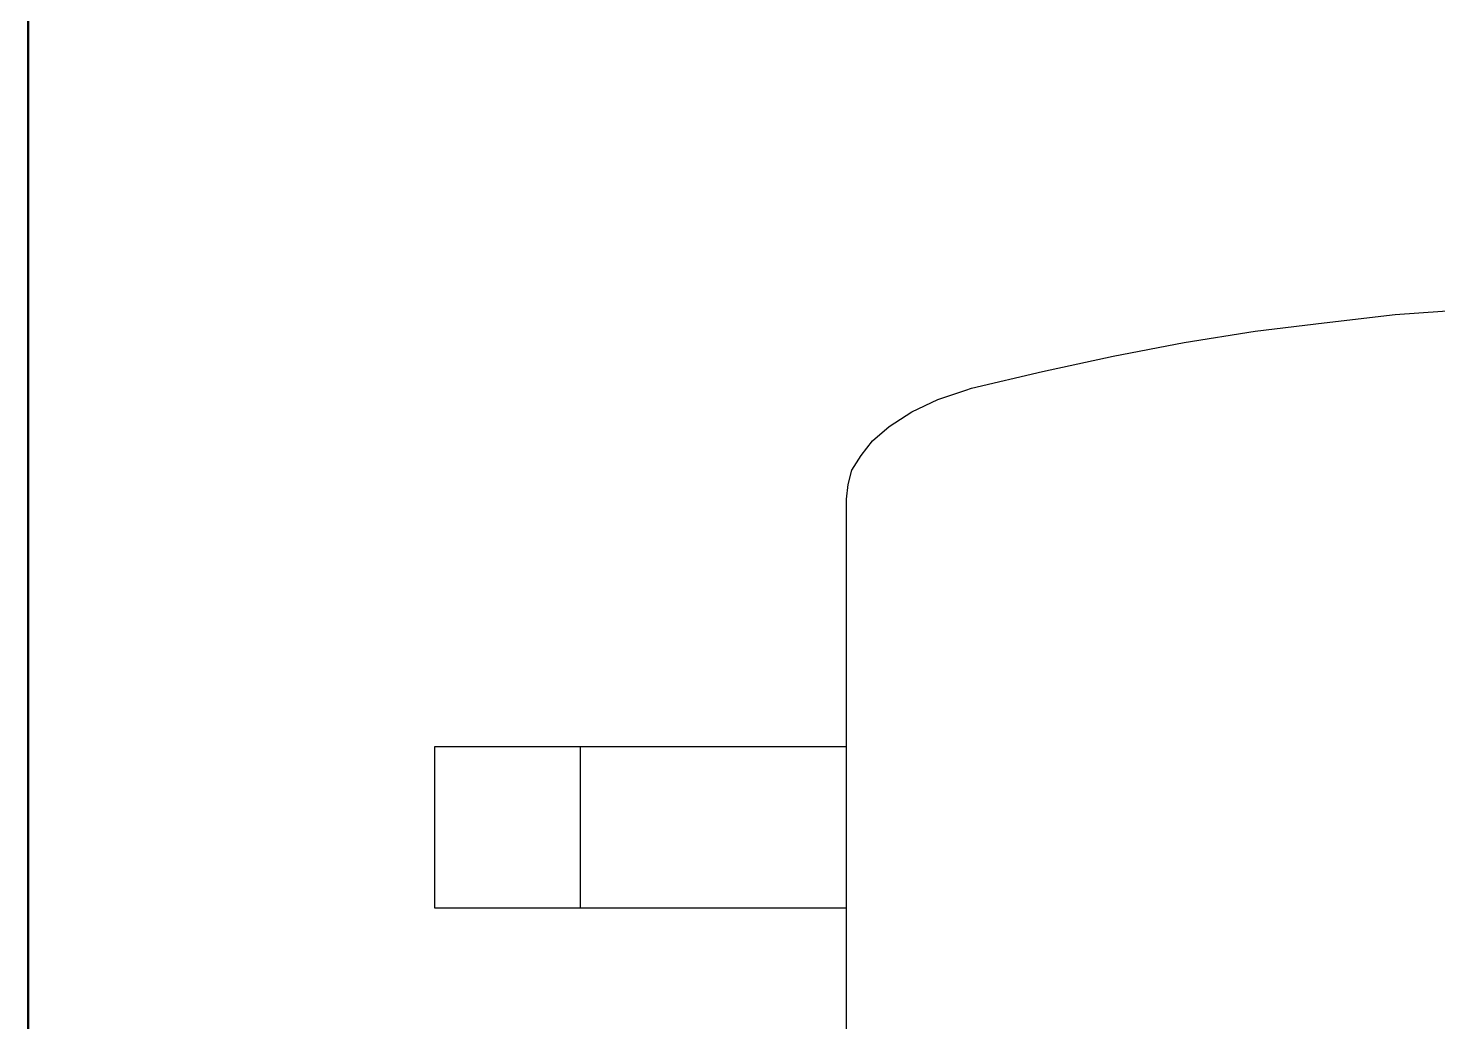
# Model space of a CAD drawing. Header units: millimetres. Extents: x 44692 to 659456, y -26273 to 96111.
# Drawn here: x 275016 to 275563, y -8557 to -8172 of the extents above; entities that cross this region are included whole.
import ezdxf

# ---------------------------------------------------------------- set-up
doc = ezdxf.new("R2010")
doc.units = ezdxf.units.MM
doc.header["$LTSCALE"] = 100
doc.layers.add('Edges', color=7, linetype='Continuous')
doc.layers.add('Paredes', color=7, linetype='Continuous', lineweight=50)

msp = doc.modelspace()

# ---------------------------------------------------------------- linework, layer by layer
at = {"layer": 'Edges'}
for p, q in [((275518.615, -8285.855), (275546.147, -8282.637)), ((275546.147, -8282.637), (275573.678, -8280.626)), ((275491.808, -8289.072), (275518.615, -8285.855)), ((275436.744, -8298.725), (275464.276, -8293.496)), ((275464.276, -8293.496), (275491.808, -8289.072)), ((275409.213, -8304.758), (275436.744, -8298.725)), ((275381.681, -8311.193), (275409.213, -8304.758)), ((275358.496, -8320.443), (275368.639, -8315.617)), ((275368.639, -8315.617), (275379.507, -8311.997)), ((275379.507, -8311.997), (275381.681, -8311.193)), ((275349.802, -8326.074), (275358.496, -8320.443)), ((275343.281, -8331.704), (275349.802, -8326.074)), ((275338.934, -8337.335), (275343.281, -8331.704)), ((275335.312, -8342.965), (275338.934, -8337.335)), ((275333.862, -8348.596), (275335.312, -8342.965)), ((275333.138, -8354.227), (275333.862, -8348.596)), ((275333.138, -8450.274), (275333.138, -8354.227)), ((275173.446, -8513.01), (275173.446, -8450.274)), ((275173.446, -8450.274), (275229.954, -8450.274)), ((275229.954, -8450.274), (275333.138, -8450.274)), ((275229.954, -8513.01), (275229.954, -8450.274)), ((275333.138, -8513.01), (275333.138, -8450.274)), ((275229.954, -8513.01), (275173.446, -8513.01)), ((275333.138, -8513.01), (275229.954, -8513.01)), ((275333.138, -9217.974), (275333.138, -8513.01))]:
    msp.add_line(p, q, dxfattribs=at)
at = {"layer": 'Paredes'}
msp.add_line((275015.568, -9881.322), (275015.568, -7001.322), dxfattribs=at)

doc.saveas('drawing.dxf')
